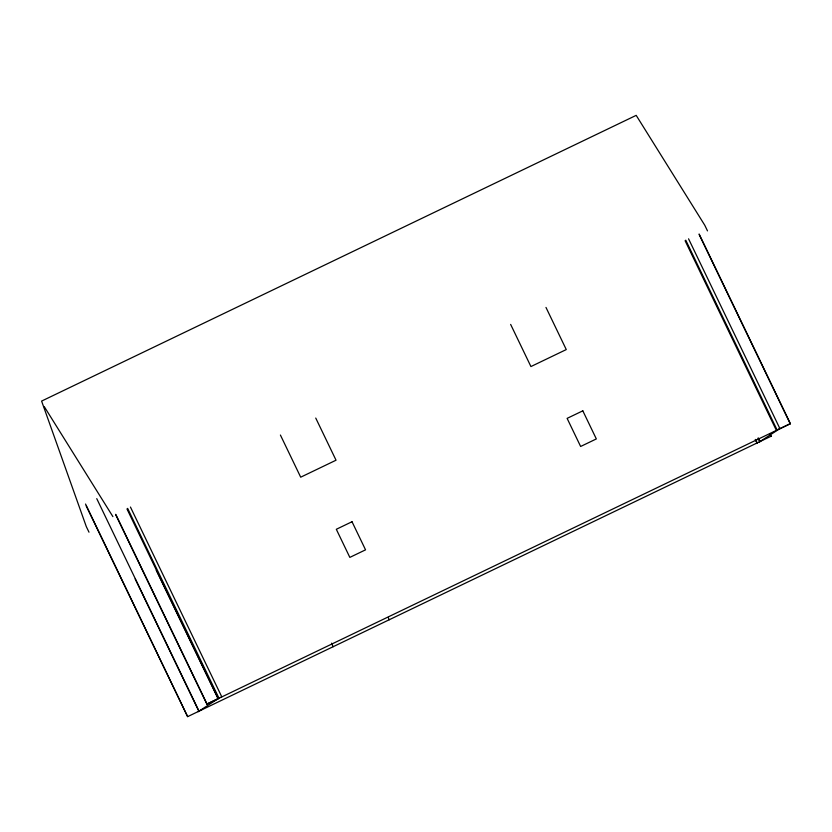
<?xml version="1.0" encoding="UTF-8"?>
<svg xmlns="http://www.w3.org/2000/svg" width="832" height="832" viewBox="0 0 832 832"><rect width="100%" height="100%" fill="white"/><g stroke="black" fill="none" stroke-linecap="round" stroke-linejoin="round"><path stroke-width="1.25" d="M86.195 505.887L187.626 716.643L85.54 504.036M115.825 514.966L206.846 704.101L790.4 423.654L699.109 233.969M198.141 711.714L218.951 698.142L127.629 508.383M200.949 710.362L201.656 709.904M220.875 697.362L221.749 696.79L130.437 507.042M756.278 443.498L757.151 442.926L755.466 439.421M759.075 442.156L779.886 428.584L688.563 238.826M770.058 433.846L771.004 436.301L769.881 433.961M779.002 429.156L790.4 423.654M333.122 646.734L331.562 643.178M389.189 619.798L388.19 617.396M206.846 704.101L218.067 698.714L156.26 570.284M187.626 716.643L771.181 436.186M44.304 406.713L112.902 516.63M707.491 230.89L704.787 225.274L636.189 115.357L41.6 401.086L86.299 526.594L89.003 532.21M699.192 234.624L790.223 423.769M685.755 240.178L777.078 429.926L776.381 430.394L685.09 240.708M758.274 438.079L759.959 441.574M758.098 438.183L759.782 441.688M755.29 439.525L756.974 443.04M545.979 307.424L566.27 349.575L530.93 366.558L510.64 324.407M315.744 418.059L336.034 460.21L300.695 477.194L280.405 435.042M126.953 508.914L218.244 698.599M115.742 514.311L207.022 703.986M96.751 498.638L199.025 711.131M135.169 578.937L198.848 711.246M352.019 521.737L336.315 529.287L349.835 557.388L365.55 549.838L352.019 521.737M582.816 410.831L567.112 418.371L580.632 446.472L596.336 438.932L582.816 410.831"/></g></svg>
